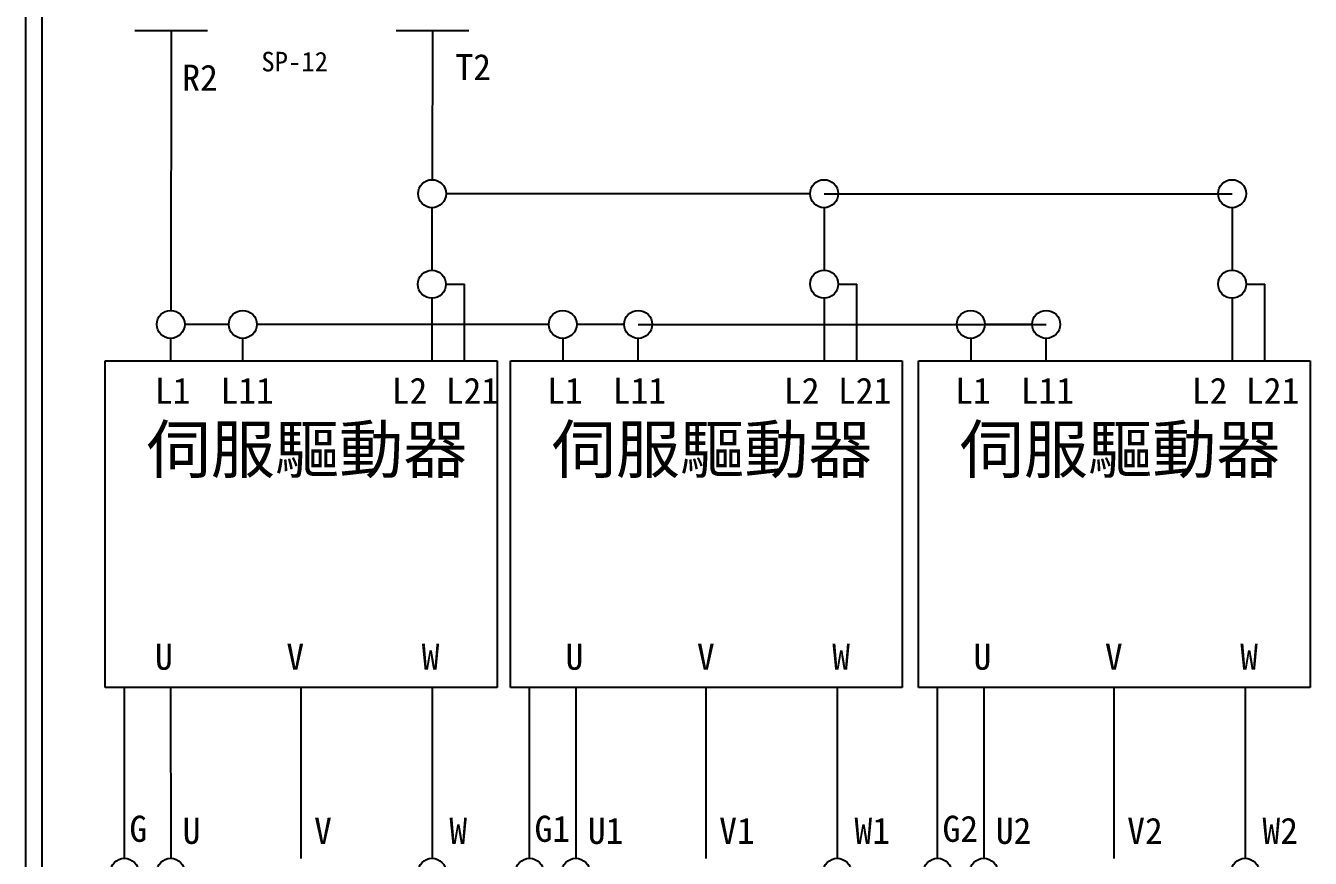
# Model space of a CAD drawing. Extents: x 10 to 297, y 3 to 207.
# Drawn here: x 10 to 108.3, y 57.4 to 121.1 of the extents above; entities that cross this region are included whole.
import ezdxf

# ---------------------------------------------------------------- set-up
doc = ezdxf.new("R2010")
doc.units = 0
doc.layers.get('0').update_dxf_attribs({"linetype": 'CONTINUOUS'})
doc.layers.add('圖框層', color=7, linetype='CONTINUOUS')
doc.layers.add('標尺寸層', color=3, linetype='CONTINUOUS')
doc.styles.add('STSL', font='kaiu.ttf')

msp = doc.modelspace()

# ---------------------------------------------------------------- linework, layer by layer
for p, q in [((70.027, 108.218), (42.169, 108.218)), ((25.542, 98.218), (22.169, 98.218)), ((50.027, 98.218), (27.684, 98.218)), ((55.8, 98.218), (52.169, 98.218)), ((87.021, 98.218), (83.389, 98.218)), ((41.093, 70.429), (41.098, 57.361)), ((72.093, 70.429), (72.098, 57.361)), ((103.314, 70.429), (103.318, 57.361))]:
    msp.add_line(p, q)
for centre in [(41.098, 108.218), (71.098, 108.218), (102.318, 108.218), (41.084, 101.289), (71.1, 101.299), (102.32, 101.299), (21.098, 98.218), (26.613, 98.218), (51.098, 98.218), (56.871, 98.218), (82.318, 98.218), (88.092, 98.218), (17.557, 56.29), (21.098, 56.29), (41.098, 56.29), (48.557, 56.29), (52.098, 56.29), (72.098, 56.29), (79.778, 56.29), (83.318, 56.29), (103.318, 56.29)]:
    msp.add_circle(centre, 1.071)
at = {"layer": '圖框層', "color": 7}
for p, q in [((10, 3), (10, 206.969)), ((11.25, 4.25), (11.25, 205.719))]:
    msp.add_line(p, q, dxfattribs=at)
at = {"layer": '標尺寸層', "color": 7}
for p, q in [((18.351, 120.701), (23.919, 120.701)), ((21.135, 120.701), (21.099, 99.289)), ((38.351, 120.701), (43.919, 120.701)), ((41.135, 120.701), (41.101, 109.289)), ((71.098, 108.218), (102.318, 108.218)), ((41.084, 107.147), (41.084, 102.36)), ((71.098, 107.147), (71.099, 102.37)), ((102.318, 107.147), (102.32, 102.37)), ((42.155, 101.289), (43.583, 101.289)), ((43.583, 95.431), (43.583, 101.289)), ((72.171, 101.299), (73.599, 101.299)), ((73.599, 95.441), (73.599, 101.299)), ((103.391, 101.299), (104.819, 101.299)), ((104.819, 95.441), (104.819, 101.299)), ((41.084, 100.218), (41.085, 95.431)), ((71.1, 100.228), (71.102, 95.43)), ((102.321, 100.228), (102.322, 95.43)), ((56.871, 98.218), (82.318, 98.218)), ((82.318, 98.218), (88.092, 98.218)), ((21.085, 97.147), (21.085, 95.424)), ((26.613, 95.451), (26.613, 97.147)), ((51.098, 97.147), (51.098, 95.424)), ((56.871, 95.451), (56.871, 97.147)), ((82.318, 97.147), (82.319, 95.424)), ((88.092, 95.451), (88.092, 97.147)), ((16.092, 95.422), (41.083, 95.431)), ((16.092, 70.422), (16.092, 95.422)), ((41.083, 95.431), (46.083, 95.431)), ((46.083, 95.431), (46.083, 70.431)), ((47.092, 95.422), (72.083, 95.431)), ((47.092, 70.422), (47.092, 95.422)), ((72.083, 95.431), (77.083, 95.431)), ((77.083, 95.431), (77.083, 70.431)), ((78.312, 95.422), (103.304, 95.431)), ((78.312, 70.422), (78.312, 95.422)), ((103.304, 95.431), (108.304, 95.431)), ((108.304, 95.431), (108.304, 70.431)), ((21.092, 70.422), (16.092, 70.422)), ((17.557, 57.361), (17.557, 70.422)), ((46.083, 70.431), (21.092, 70.422)), ((21.093, 70.422), (21.098, 57.361)), ((31.083, 57.357), (31.078, 70.426)), ((52.092, 70.422), (47.092, 70.422)), ((48.557, 57.361), (48.557, 70.422)), ((77.083, 70.431), (52.092, 70.422)), ((52.093, 70.422), (52.098, 57.361)), ((62.083, 57.357), (62.078, 70.426)), ((83.312, 70.422), (78.312, 70.422)), ((79.778, 57.361), (79.778, 70.422)), ((108.304, 70.431), (83.312, 70.422)), ((83.314, 70.422), (83.318, 57.361)), ((93.304, 57.357), (93.299, 70.426))]:
    msp.add_line(p, q, dxfattribs=at)

# ---------------------------------------------------------------- texts
at = {"layer": '圖框層', "color": 4, "style": 'STSL'}
for s, height, p in [('SP-12', 1.5, (28.032, 117.576)), ('R2', 2, (21.985, 116.094)), ('T2', 2, (42.886, 116.907)), ('L1', 2, (19.893, 92.141)), ('L11', 2, (24.906, 92.141)), ('L2', 2, (38.01, 92.141)), ('L21', 2, (42.147, 92.141)), ('L1', 2, (49.906, 92.141)), ('L11', 2, (54.92, 92.141)), ('L2', 2, (68.024, 92.141)), ('L21', 2, (72.16, 92.141)), ('L1', 2, (81.127, 92.141)), ('L11', 2, (86.141, 92.141)), ('L2', 2, (99.244, 92.141)), ('L21', 2, (103.381, 92.141)), ('伺服驅動器', 3.6, (19.253, 86.855)), ('伺服驅動器', 3.6, (50.253, 86.855)), ('伺服驅動器', 3.6, (81.474, 86.855)), ('U', 2, (19.893, 71.792)), ('V', 2, (29.949, 71.792)), ('W', 2, (40.301, 71.792)), ('U', 2, (51.309, 71.792)), ('V', 2, (61.366, 71.792)), ('W', 2, (71.718, 71.792)), ('U', 2, (82.53, 71.792)), ('V', 2, (92.586, 71.792)), ('W', 2, (102.938, 71.792)), ('G', 2, (17.938, 58.621)), ('U', 2, (22.012, 58.468)), ('V', 2, (32.068, 58.468)), ('W', 2, (42.42, 58.468)), ('G1', 2, (48.938, 58.621)), ('U1', 2, (53.012, 58.468)), ('V1', 2, (63.068, 58.468)), ('W1', 2, (73.42, 58.468)), ('G2', 2, (80.159, 58.621)), ('U2', 2, (84.233, 58.468)), ('V2', 2, (94.289, 58.468)), ('W2', 2, (104.641, 58.468))]:
    msp.add_text(s, height=height, dxfattribs=at).set_placement(p)

doc.saveas('drawing.dxf')
